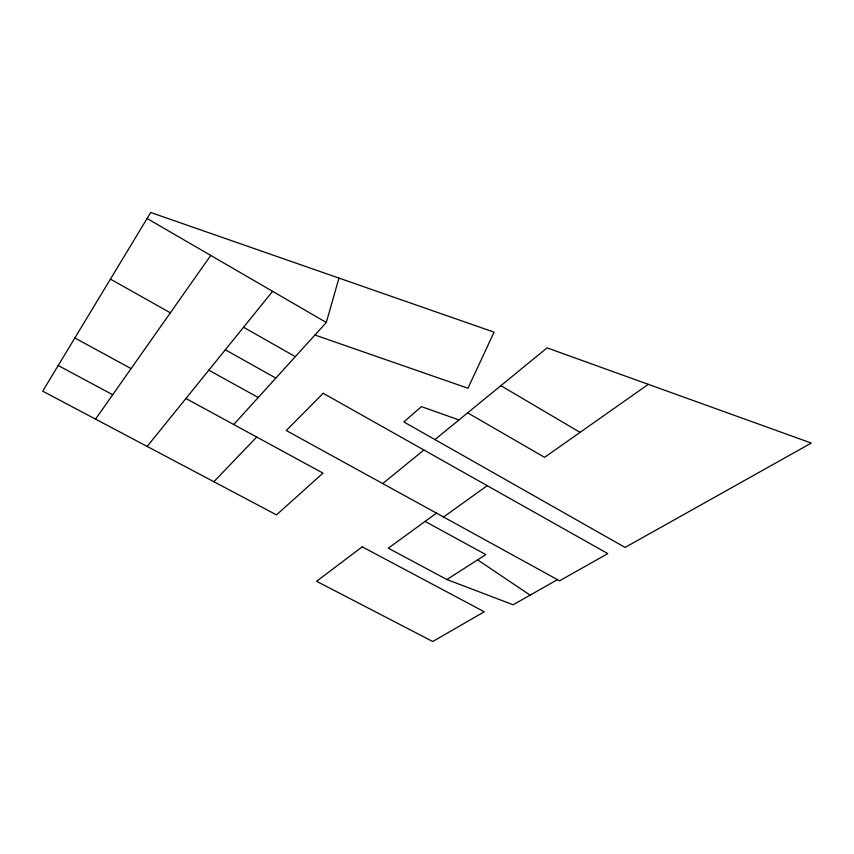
<?xml version="1.0" encoding="UTF-8"?>
<svg xmlns="http://www.w3.org/2000/svg" width="854" height="854" viewBox="0 0 854 854"><rect width="100%" height="100%" fill="white"/><g stroke="black" fill="none" stroke-linecap="round" stroke-linejoin="round"><path stroke-width="1.28" d="M233.718 424.513L326.313 322.492L338.963 278.094M95.531 419.122L210.746 255.431M147.144 446.428L272.607 291.331M213.863 481.741L256.702 437.024M434.953 439.575L547.094 347.877L811.3 443.066L625.075 547.435L403.867 421.94L421.438 406.632L458.95 419.944M382.731 483.567L423.883 449.994M436.479 513.126L388.324 548.193L446.888 579.535L513.126 604.771L557.47 579.652M443.546 517.012L487.218 485.68M648.303 384.343L544.585 457.338L467.64 412.845M446.888 579.535L485.819 554.598L425.1 521.42M314.945 335.024L467.949 388.239L494.071 332.153L150.72 212.486L42.7 391.164L276.504 514.877L322.993 473.127L185.926 398.487M58.211 365.512L112.685 394.74M74.853 337.981L131.078 368.608M208.835 370.166L258.218 397.516M110.433 279.13L170.352 312.81M225.328 349.777L275.842 378.098M243.539 327.253L295.303 356.662M147.091 218.496L326.313 322.492M500.871 385.677L580.069 432.37M477.61 559.861L530.11 595.153M323.207 393.288L286.271 430.533L559.562 580.805L607.802 553.606L323.207 393.288M362.235 546.827L316.588 581.286L432.732 641.514L484.271 611.784L362.235 546.827"/></g></svg>
